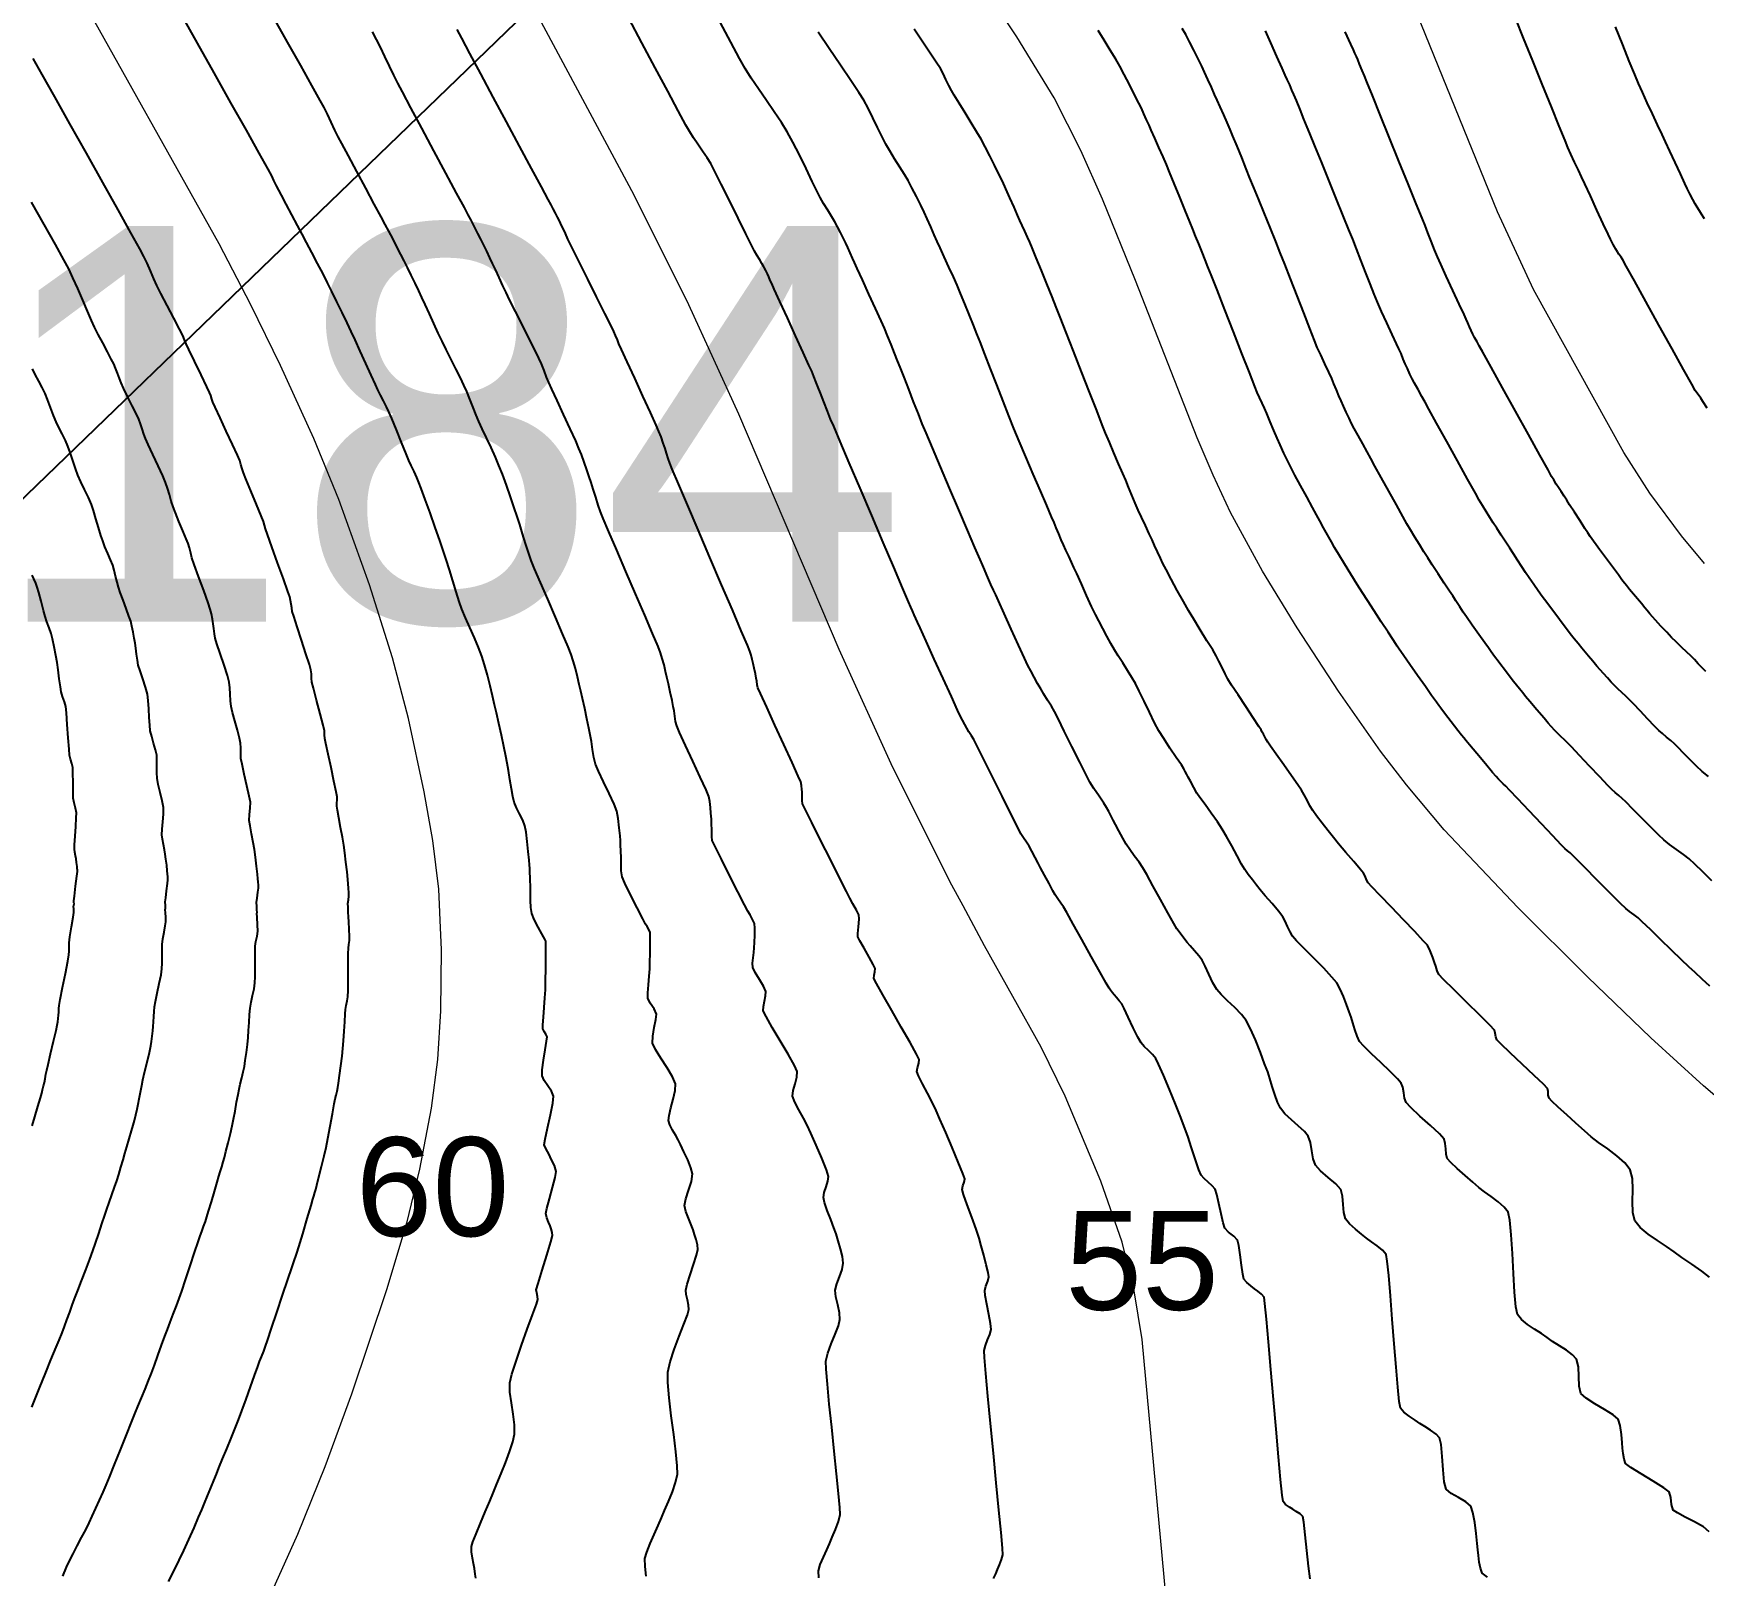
# Model space of a CAD drawing. Extents: x 27 to 849, y 0 to 853.
# Drawn here: x 491.7 to 577.4, y 500.4 to 579.6 of the extents above; entities that cross this region are included whole.
import ezdxf
from ezdxf.enums import TextEntityAlignment as Align

# ---------------------------------------------------------------- set-up
doc = ezdxf.new("R2010")
doc.units = 0
doc.header["$LTSCALE"] = 2
for name, color, linetype in [('Curva 1 m', 5, 'Continuous'), ('Curva Mestra', 1, 'Continuous'), ('TXT - TEXTO 01', 142, 'Continuous')]:
    doc.layers.add(name, color=color, linetype=linetype)
doc.styles.add('ARIAL', font='arial.ttf')

msp = doc.modelspace()

# ---------------------------------------------------------------- linework, layer by layer
at = {"extrusion": (-0.049704, 0.050571, 0.997483), "elevation": -45.882}
msp.add_lwpolyline([(-371.684, 250.552), (-374.359, -58.63), (-849.748, -54.517), (-847.073, 254.665)], close=True, dxfattribs=at)
at = {"layer": 'Curva 1 m', "linetype": 'Continuous', "lineweight": -3}
for points, elevation in [([(514.415, 500.316), (514.382, 500.513), (514.335, 500.806), (514.296, 501.066), (514.248, 501.332), (514.194, 501.659), (514.185, 501.941), (514.259, 502.174), (514.427, 502.596), (514.652, 503.136), (514.899, 503.719), (515.132, 504.272), (515.313, 504.721), (515.487, 505.154), (515.704, 505.677), (515.933, 506.241), (516.145, 506.799), (516.312, 507.305), (516.403, 507.711), (516.404, 508.179), (516.333, 508.732), (516.237, 509.313), (516.164, 509.866), (516.161, 510.336), (516.265, 510.781), (516.478, 511.461), (516.756, 512.267), (517.053, 513.094), (517.322, 513.833), (517.519, 514.377), (517.598, 514.62), (517.579, 514.778), (517.536, 514.961), (517.516, 515.12), (517.606, 515.447), (517.811, 516.118), (518.056, 516.903), (518.26, 517.574), (518.347, 517.902), (518.325, 518.061), (518.273, 518.243), (518.223, 518.402), (518.151, 518.585), (518.056, 518.819), (518.005, 519.027), (518.059, 519.294), (518.194, 519.792), (518.355, 520.373), (518.487, 520.888), (518.536, 521.189), (518.446, 521.492), (518.288, 521.83), (518.17, 522.064), (518.083, 522.222), (517.981, 522.402), (517.922, 522.564), (517.968, 522.849), (518.094, 523.42), (518.243, 524.098), (518.362, 524.705), (518.395, 525.065), (518.291, 525.311), (518.107, 525.585), (517.921, 525.86), (517.812, 526.107), (517.819, 526.417), (517.884, 526.905), (517.971, 527.438), (518.045, 527.882), (518.069, 528.107), (518.008, 528.239), (517.913, 528.384), (517.85, 528.517), (517.852, 528.718), (517.879, 529.117), (517.919, 529.616), (517.957, 530.115), (517.98, 530.517), (517.991, 530.977), (518, 531.614), (518.005, 532.271), (518.007, 532.791), (518.003, 533.017), (517.949, 533.125), (517.888, 533.231), (517.796, 533.394), (517.607, 533.736), (517.408, 534.127), (517.283, 534.44), (517.241, 534.736), (517.227, 535.1), (517.227, 535.439), (517.226, 535.659), (517.217, 535.868), (517.206, 536.106), (517.196, 536.311), (517.188, 536.511), (517.179, 536.74), (517.167, 536.94), (517.147, 537.18), (517.106, 537.619), (517.051, 538.138), (516.991, 538.619), (516.932, 538.94), (516.821, 539.224), (516.66, 539.545), (516.498, 539.866), (516.381, 540.149), (516.314, 540.435), (516.241, 540.845), (516.165, 541.312), (516.092, 541.77), (516.025, 542.149), (515.952, 542.509), (515.846, 543.014), (515.722, 543.597), (515.593, 544.192), (515.474, 544.731), (515.378, 545.149), (515.27, 545.604), (515.144, 546.131), (515.006, 546.681), (514.864, 547.204), (514.726, 547.649), (514.557, 548.087), (514.338, 548.591), (514.1, 549.119), (513.876, 549.624), (513.697, 550.065), (513.56, 550.459), (513.4, 550.957), (513.228, 551.513), (513.054, 552.08), (512.888, 552.612), (512.741, 553.065), (512.564, 553.579), (512.326, 554.258), (512.062, 554.999), (511.811, 555.699), (511.609, 556.255), (511.492, 556.565), (511.378, 556.827), (511.238, 557.128), (511.097, 557.43), (510.979, 557.69), (510.835, 558.037), (510.6, 558.613), (510.335, 559.265), (510.099, 559.842), (509.951, 560.19), (509.825, 560.452), (509.672, 560.753), (509.518, 561.054), (509.388, 561.315), (509.258, 561.596), (509.038, 562.078), (508.765, 562.677), (508.478, 563.307), (508.215, 563.881), (508.014, 564.315), (507.799, 564.769), (507.547, 565.294), (507.281, 565.842), (507.025, 566.365), (506.801, 566.815), (506.569, 567.271), (506.291, 567.807), (505.999, 568.366), (505.724, 568.888), (505.499, 569.315), (505.261, 569.761), (504.966, 570.31), (504.67, 570.861), (504.427, 571.313), (504.294, 571.565), (504.178, 571.803), (504.049, 572.077), (503.932, 572.315), (503.744, 572.653), (503.288, 573.47), (502.63, 574.645), (501.838, 576.059), (500.979, 577.59), (500.122, 579.12), (499.334, 580.527)], 59), ([(523.163, 500.422), (523.098, 500.909), (523.096, 501.316), (523.186, 501.652), (523.357, 502.083), (523.568, 502.555), (523.777, 503.013), (523.942, 503.401), (524.102, 503.79), (524.3, 504.255), (524.5, 504.749), (524.665, 505.227), (524.76, 505.643), (524.753, 506.081), (524.681, 506.799), (524.57, 507.691), (524.448, 508.652), (524.34, 509.576), (524.273, 510.358), (524.274, 510.893), (524.388, 511.418), (524.594, 512.058), (524.844, 512.731), (525.086, 513.352), (525.272, 513.838), (525.352, 514.106), (525.333, 514.335), (525.273, 514.605), (525.211, 514.876), (525.19, 515.106), (525.26, 515.398), (525.414, 515.878), (525.595, 516.419), (525.747, 516.899), (525.812, 517.193), (525.787, 517.424), (525.72, 517.694), (525.637, 517.963), (525.564, 518.193), (525.466, 518.451), (525.323, 518.79), (525.193, 519.142), (525.129, 519.443), (525.189, 519.779), (525.334, 520.222), (525.476, 520.68), (525.527, 521.064), (525.45, 521.382), (525.291, 521.784), (525.097, 522.202), (524.916, 522.568), (524.796, 522.814), (524.672, 523.045), (524.516, 523.311), (524.376, 523.578), (524.3, 523.815), (524.329, 524.072), (524.43, 524.46), (524.551, 524.907), (524.643, 525.341), (524.654, 525.691), (524.51, 526.052), (524.232, 526.519), (523.909, 527.014), (523.631, 527.458), (523.489, 527.773), (523.495, 528.133), (523.574, 528.577), (523.66, 528.994), (523.682, 529.273), (523.56, 529.537), (523.37, 529.829), (523.243, 530.093), (523.235, 530.37), (523.268, 530.78), (523.312, 531.223), (523.341, 531.593), (523.351, 531.93), (523.362, 532.391), (523.369, 532.871), (523.369, 533.265), (523.358, 533.468), (523.298, 533.608), (523.208, 533.761), (523.129, 533.896), (522.986, 534.17), (522.694, 534.731), (522.353, 535.397), (522.061, 535.986), (521.917, 536.315), (521.881, 536.626), (521.875, 536.986), (521.875, 537.23), (521.868, 537.386), (521.86, 537.565), (521.853, 537.718), (521.847, 537.869), (521.84, 538.04), (521.831, 538.19), (521.814, 538.423), (521.779, 538.843), (521.725, 539.312), (521.654, 539.69), (521.51, 540.052), (521.255, 540.596), (520.962, 541.201), (520.704, 541.746), (520.553, 542.108), (520.472, 542.449), (520.404, 542.853), (520.344, 543.26), (520.286, 543.608), (520.217, 543.947), (520.116, 544.428), (520.001, 544.964), (519.89, 545.47), (519.801, 545.858), (519.72, 546.2), (519.625, 546.595), (519.522, 547.008), (519.415, 547.4), (519.312, 547.733), (519.157, 548.124), (518.869, 548.801), (518.501, 549.654), (518.103, 550.569), (517.728, 551.435), (517.427, 552.137), (517.253, 552.565), (517.114, 552.968), (516.964, 553.44), (516.812, 553.935), (516.667, 554.409), (516.536, 554.815), (516.385, 555.258), (516.191, 555.821), (515.978, 556.424), (515.773, 556.99), (515.6, 557.44), (515.418, 557.861), (515.193, 558.353), (514.956, 558.86), (514.738, 559.324), (514.573, 559.69), (514.431, 560.028), (514.273, 560.422), (514.108, 560.835), (513.947, 561.229), (513.802, 561.565), (513.626, 561.93), (513.391, 562.398), (513.131, 562.908), (512.881, 563.4), (512.676, 563.815), (512.482, 564.229), (512.258, 564.719), (512.028, 565.227), (511.816, 565.695), (511.645, 566.065), (511.484, 566.405), (511.295, 566.799), (511.095, 567.21), (510.903, 567.603), (510.736, 567.94), (510.563, 568.278), (510.36, 568.671), (510.144, 569.083), (509.937, 569.476), (509.758, 569.815), (509.553, 570.2), (509.201, 570.856), (508.763, 571.671), (508.299, 572.535), (507.869, 573.337), (507.532, 573.967), (507.349, 574.315), (507.18, 574.661), (506.989, 575.066), (506.797, 575.47), (506.626, 575.815), (506.425, 576.18), (506.001, 576.938), (505.42, 577.974), (504.745, 579.176), (504.041, 580.429)], 58), ([(532.015, 500.328), (532.008, 500.691), (532.097, 501.017), (532.254, 501.389), (532.43, 501.76), (532.571, 502.081), (532.71, 502.414), (532.878, 502.814), (533.029, 503.221), (533.117, 503.575), (533.103, 503.934), (533.038, 504.667), (532.936, 505.669), (532.812, 506.835), (532.682, 508.061), (532.559, 509.24), (532.459, 510.268), (532.397, 511.04), (532.388, 511.45), (532.486, 511.86), (532.661, 512.344), (532.86, 512.838), (533.026, 513.275), (533.107, 513.592), (533.079, 513.939), (532.988, 514.348), (532.895, 514.754), (532.863, 515.092), (532.937, 515.416), (533.076, 515.789), (533.213, 516.162), (533.278, 516.483), (533.24, 516.82), (533.139, 517.226), (533.015, 517.635), (532.906, 517.983), (532.794, 518.303), (532.629, 518.732), (532.455, 519.189), (532.315, 519.592), (532.253, 519.858), (532.292, 520.108), (532.389, 520.4), (532.484, 520.692), (532.518, 520.939), (532.414, 521.281), (532.176, 521.868), (531.881, 522.546), (531.605, 523.162), (531.422, 523.564), (531.233, 523.925), (530.996, 524.348), (530.786, 524.753), (530.677, 525.065), (530.703, 525.351), (530.798, 525.692), (530.892, 526.033), (530.914, 526.316), (530.77, 526.639), (530.449, 527.21), (530.039, 527.902), (529.63, 528.589), (529.309, 529.143), (529.166, 529.44), (529.173, 529.666), (529.23, 529.939), (529.288, 530.213), (529.295, 530.44), (529.18, 530.703), (528.969, 531.055), (528.756, 531.407), (528.636, 531.67), (528.622, 531.894), (528.645, 532.164), (528.68, 532.436), (528.702, 532.67), (528.714, 532.952), (528.728, 533.326), (528.731, 533.685), (528.713, 533.92), (528.624, 534.129), (528.488, 534.36), (528.369, 534.562), (528.206, 534.88), (527.867, 535.545), (527.442, 536.383), (527.021, 537.219), (526.694, 537.88), (526.552, 538.19), (526.528, 538.398), (526.524, 538.638), (526.524, 538.8), (526.516, 538.965), (526.509, 539.125), (526.503, 539.283), (526.495, 539.44), (526.483, 539.594), (526.46, 539.874), (526.424, 540.187), (526.377, 540.44), (526.235, 540.779), (525.935, 541.437), (525.554, 542.253), (525.173, 543.07), (524.87, 543.728), (524.725, 544.068), (524.671, 544.295), (524.626, 544.564), (524.586, 544.836), (524.547, 545.068), (524.486, 545.367), (524.396, 545.792), (524.301, 546.23), (524.224, 546.568), (524.155, 546.859), (524.073, 547.197), (523.984, 547.533), (523.898, 547.818), (523.768, 548.139), (523.48, 548.818), (523.08, 549.754), (522.612, 550.844), (522.121, 551.988), (521.65, 553.084), (521.245, 554.029), (520.95, 554.724), (520.809, 555.065), (520.692, 555.409), (520.566, 555.813), (520.442, 556.218), (520.332, 556.565), (520.233, 556.855), (520.107, 557.221), (519.969, 557.615), (519.831, 557.995), (519.707, 558.315), (519.538, 558.701), (519.257, 559.32), (518.921, 560.05), (518.588, 560.77), (518.317, 561.357), (518.166, 561.69), (518.047, 561.978), (517.912, 562.316), (517.776, 562.653), (517.653, 562.94), (517.489, 563.276), (517.191, 563.872), (516.823, 564.602), (516.452, 565.337), (516.144, 565.95), (515.963, 566.315), (515.798, 566.669), (515.608, 567.088), (515.423, 567.495), (515.276, 567.815), (515.138, 568.105), (514.976, 568.441), (514.812, 568.777), (514.67, 569.065), (514.523, 569.353), (514.348, 569.689), (514.171, 570.026), (514.018, 570.315), (513.825, 570.676), (513.422, 571.426), (512.877, 572.44), (512.259, 573.592), (511.634, 574.756), (511.072, 575.807), (510.639, 576.618), (510.405, 577.065), (510.205, 577.47), (509.981, 577.943), (509.747, 578.439), (509.521, 578.911), (509.319, 579.315), (509.112, 579.694)], 57), ([(540.987, 500.289), (541.101, 500.54), (541.201, 500.76), (541.297, 500.991), (541.407, 501.264), (541.473, 501.508), (541.452, 501.844), (541.379, 502.65), (541.269, 503.811), (541.133, 505.208), (540.985, 506.725), (540.837, 508.244), (540.702, 509.649), (540.593, 510.823), (540.522, 511.648), (540.502, 512.008), (540.569, 512.257), (540.686, 512.544), (540.8, 512.83), (540.861, 513.079), (540.835, 513.38), (540.754, 513.854), (540.652, 514.377), (540.568, 514.826), (540.536, 515.079), (540.594, 515.301), (540.691, 515.553), (540.744, 515.774), (540.709, 516.003), (540.616, 516.407), (540.491, 516.897), (540.359, 517.382), (540.247, 517.774), (540.098, 518.222), (539.875, 518.84), (539.641, 519.484), (539.455, 520.01), (539.377, 520.274), (539.411, 520.446), (539.479, 520.644), (539.51, 520.815), (539.415, 521.085), (539.181, 521.664), (538.867, 522.414), (538.534, 523.198), (538.241, 523.877), (538.047, 524.315), (537.851, 524.715), (537.598, 525.207), (537.343, 525.698), (537.143, 526.099), (537.055, 526.316), (537.082, 526.514), (537.149, 526.745), (537.173, 526.941), (537.037, 527.215), (536.704, 527.814), (536.253, 528.607), (535.763, 529.464), (535.312, 530.254), (534.979, 530.845), (534.844, 531.107), (534.855, 531.264), (534.896, 531.449), (534.908, 531.607), (534.81, 531.813), (534.597, 532.202), (534.344, 532.651), (534.129, 533.04), (534.03, 533.246), (534.025, 533.402), (534.046, 533.585), (534.062, 533.746), (534.075, 533.933), (534.085, 534.169), (534.068, 534.371), (533.958, 534.612), (533.773, 534.938), (533.609, 535.228), (533.439, 535.564), (533.08, 536.275), (532.612, 537.206), (532.111, 538.204), (531.654, 539.115), (531.321, 539.787), (531.187, 540.065), (531.173, 540.236), (531.173, 540.37), (531.169, 540.452), (531.165, 540.533), (531.162, 540.611), (531.158, 540.69), (531.15, 540.8), (531.13, 541.008), (531.099, 541.19), (530.968, 541.491), (530.654, 542.182), (530.23, 543.107), (529.77, 544.11), (529.345, 545.034), (529.03, 545.725), (528.897, 546.027), (528.862, 546.184), (528.834, 546.367), (528.808, 546.527), (528.764, 546.743), (528.7, 547.038), (528.647, 547.277), (528.599, 547.477), (528.542, 547.705), (528.484, 547.902), (528.357, 548.207), (528.041, 548.951), (527.584, 550.024), (527.031, 551.317), (526.431, 552.721), (525.831, 554.126), (525.277, 555.422), (524.817, 556.5), (524.497, 557.251), (524.366, 557.565), (524.286, 557.802), (524.202, 558.076), (524.127, 558.315), (524.037, 558.579), (523.922, 558.905), (523.815, 559.19), (523.675, 559.503), (523.379, 560.153), (522.99, 561.005), (522.57, 561.922), (522.183, 562.766), (521.892, 563.401), (521.76, 563.69), (521.678, 563.889), (521.587, 564.117), (521.503, 564.315), (521.36, 564.605), (521.041, 565.244), (520.615, 566.092), (520.154, 567.012), (519.726, 567.865), (519.401, 568.512), (519.251, 568.815), (519.137, 569.06), (519.01, 569.34), (518.907, 569.565), (518.812, 569.765), (518.702, 569.992), (518.604, 570.19), (518.502, 570.389), (518.383, 570.616), (518.278, 570.815), (518.133, 571.086), (517.782, 571.739), (517.275, 572.683), (516.66, 573.827), (515.987, 575.081), (515.305, 576.353), (514.662, 577.554), (514.107, 578.591), (513.69, 579.375), (513.46, 579.815)], 56), ([(557.243, 500.281), (557.163, 500.925), (557.075, 501.736), (556.989, 502.545), (556.915, 503.181), (556.861, 503.476), (556.725, 503.609), (556.528, 503.736), (556.355, 503.848), (556.182, 503.965), (555.986, 504.102), (555.853, 504.243), (555.809, 504.567), (555.73, 505.374), (555.624, 506.544), (555.5, 507.957), (555.367, 509.491), (555.234, 511.024), (555.11, 512.438), (555.004, 513.609), (554.925, 514.418), (554.881, 514.743), (554.747, 514.892), (554.552, 515.039), (554.38, 515.168), (554.2, 515.312), (553.989, 515.488), (553.839, 515.662), (553.781, 515.913), (553.717, 516.378), (553.648, 516.917), (553.579, 517.392), (553.513, 517.662), (553.323, 517.869), (553.06, 518.081), (552.863, 518.288), (552.779, 518.551), (552.675, 519.013), (552.563, 519.544), (552.456, 520.012), (552.367, 520.288), (552.221, 520.463), (552.015, 520.645), (551.806, 520.826), (551.653, 520.999), (551.534, 521.281), (551.36, 521.786), (551.158, 522.399), (550.957, 523.008), (550.783, 523.499), (550.598, 523.971), (550.327, 524.646), (550.016, 525.406), (549.714, 526.131), (549.466, 526.702), (549.32, 527), (549.159, 527.193), (548.944, 527.401), (548.729, 527.608), (548.562, 527.799), (548.403, 528.086), (548.166, 528.568), (547.909, 529.107), (547.69, 529.564), (547.57, 529.801), (547.447, 529.959), (547.297, 530.13), (547.183, 530.26), (547.097, 530.369), (546.999, 530.495), (546.919, 530.608), (546.775, 530.86), (546.447, 531.446), (546.008, 532.235), (545.53, 533.093), (545.086, 533.89), (544.748, 534.494), (544.589, 534.773), (544.453, 534.97), (544.292, 535.191), (544.157, 535.388), (544.037, 535.602), (543.838, 535.974), (543.61, 536.402), (543.407, 536.787), (543.279, 537.028), (543.129, 537.312), (542.959, 537.634), (542.82, 537.885), (542.686, 538.092), (542.527, 538.326), (542.394, 538.535), (542.232, 538.851), (541.884, 539.545), (541.425, 540.464), (540.929, 541.458), (540.472, 542.375), (540.128, 543.064), (539.971, 543.372), (539.86, 543.558), (539.729, 543.768), (539.616, 543.953), (539.509, 544.143), (539.389, 544.362), (539.288, 544.556), (539.143, 544.87), (538.824, 545.569), (538.402, 546.496), (537.947, 547.498), (537.529, 548.418), (537.219, 549.102), (537.086, 549.393), (536.996, 549.586), (536.907, 549.777), (536.826, 549.969), (536.746, 550.161), (536.624, 550.445), (536.317, 551.164), (535.87, 552.212), (535.328, 553.483), (534.736, 554.87), (534.14, 556.267), (533.586, 557.567), (533.119, 558.664), (532.784, 559.452), (532.628, 559.824), (532.467, 560.225), (532.279, 560.709), (532.106, 561.154), (531.994, 561.44), (531.888, 561.706), (531.765, 562.009), (531.655, 562.273), (531.514, 562.585), (531.216, 563.238), (530.825, 564.095), (530.404, 565.015), (530.017, 565.861), (529.728, 566.494), (529.601, 566.773), (529.53, 566.933), (529.45, 567.115), (529.378, 567.274), (529.296, 567.442), (529.195, 567.641), (529.102, 567.815), (528.99, 568.001), (528.845, 568.233), (528.722, 568.44), (528.581, 568.719), (528.28, 569.328), (527.878, 570.141), (527.435, 571.034), (527.013, 571.881), (526.671, 572.558), (526.469, 572.94), (526.283, 573.238), (526.054, 573.577), (525.81, 573.93), (525.58, 574.268), (525.39, 574.565), (525.195, 574.918), (524.802, 575.646), (524.262, 576.654), (523.625, 577.847), (522.941, 579.13), (522.26, 580.407)], 54), ([(566.352, 500.358), (566.079, 500.573), (565.982, 500.817), (565.924, 501.139), (565.887, 501.475), (565.852, 501.759), (565.812, 502.084), (565.76, 502.597), (565.691, 503.171), (565.603, 503.684), (565.494, 504.01), (565.238, 504.237), (564.857, 504.448), (564.477, 504.659), (564.225, 504.886), (564.13, 505.257), (564.069, 505.872), (564.021, 506.565), (563.969, 507.167), (563.893, 507.511), (563.706, 507.711), (563.427, 507.907), (563.128, 508.092), (562.879, 508.256), (562.631, 508.427), (562.333, 508.624), (562.058, 508.836), (561.875, 509.046), (561.816, 509.379), (561.74, 510.118), (561.653, 511.146), (561.559, 512.349), (561.463, 513.609), (561.369, 514.813), (561.282, 515.843), (561.206, 516.584), (561.147, 516.921), (560.964, 517.143), (560.688, 517.368), (560.39, 517.582), (560.144, 517.772), (559.888, 517.978), (559.57, 518.23), (559.267, 518.5), (559.061, 518.759), (558.974, 519.082), (558.94, 519.503), (558.906, 519.927), (558.817, 520.259), (558.567, 520.55), (558.175, 520.884), (557.779, 521.218), (557.517, 521.51), (557.403, 521.841), (557.33, 522.259), (557.258, 522.678), (557.145, 523.01), (556.948, 523.249), (556.637, 523.535), (556.282, 523.844), (555.953, 524.151), (555.718, 524.434), (555.563, 524.749), (555.424, 525.14), (555.298, 525.561), (555.179, 525.966), (555.065, 526.309), (554.909, 526.725), (554.688, 527.307), (554.436, 527.944), (554.185, 528.523), (553.967, 528.935), (553.713, 529.252), (553.37, 529.602), (553.003, 529.954), (552.676, 530.275), (552.451, 530.534), (552.253, 530.884), (552.05, 531.32), (551.861, 531.739), (551.707, 532.035), (551.533, 532.265), (551.31, 532.525), (551.092, 532.77), (550.934, 532.953), (550.76, 533.171), (550.566, 533.423), (550.404, 533.649), (550.245, 533.925), (549.942, 534.47), (549.563, 535.157), (549.176, 535.856), (548.852, 536.438), (548.657, 536.773), (548.46, 537.064), (548.218, 537.397), (547.98, 537.726), (547.793, 538.004), (547.621, 538.305), (547.425, 538.673), (547.249, 539.014), (547.135, 539.234), (547.027, 539.439), (546.903, 539.673), (546.791, 539.876), (546.645, 540.099), (546.405, 540.454), (546.144, 540.846), (545.938, 541.177), (545.744, 541.548), (545.414, 542.206), (545.018, 543.006), (544.624, 543.803), (544.302, 544.451), (544.121, 544.804), (543.961, 545.076), (543.767, 545.387), (543.573, 545.697), (543.41, 545.967), (543.254, 546.242), (543.075, 546.565), (542.9, 546.89), (542.754, 547.172), (542.582, 547.54), (542.275, 548.213), (541.903, 549.032), (541.537, 549.841), (541.247, 550.483), (541.103, 550.8), (540.988, 551.045), (540.856, 551.324), (540.745, 551.568), (540.64, 551.812), (540.524, 552.091), (540.422, 552.335), (540.304, 552.61), (540.037, 553.234), (539.66, 554.115), (539.213, 555.16), (538.737, 556.275), (538.27, 557.369), (537.854, 558.346), (537.528, 559.115), (537.333, 559.582), (537.13, 560.088), (536.889, 560.702), (536.635, 561.353), (536.396, 561.969), (536.198, 562.48), (536.067, 562.815), (535.912, 563.201), (535.732, 563.65), (535.549, 564.098), (535.388, 564.482), (535.216, 564.866), (534.93, 565.493), (534.591, 566.234), (534.257, 566.961), (533.989, 567.545), (533.847, 567.857), (533.744, 568.088), (533.627, 568.359), (533.508, 568.628), (533.402, 568.858), (533.285, 569.099), (533.139, 569.392), (532.986, 569.688), (532.851, 569.939), (532.692, 570.206), (532.482, 570.542), (532.266, 570.89), (532.09, 571.19), (531.934, 571.498), (531.68, 572.023), (531.363, 572.68), (531.02, 573.38), (530.687, 574.037), (530.4, 574.565), (530.103, 575.045), (529.736, 575.595), (529.332, 576.181), (528.927, 576.769), (528.552, 577.325), (528.242, 577.815), (527.947, 578.338), (527.498, 579.169), (526.949, 580.198)], 53), ([(577.733, 502.684), (577.43, 502.947), (576.983, 503.209), (576.502, 503.452), (576.099, 503.658), (575.885, 503.807), (575.798, 504.09), (575.754, 504.453), (575.668, 504.738), (575.395, 504.948), (574.856, 505.286), (574.232, 505.665), (573.7, 505.996), (573.439, 506.191), (573.359, 506.422), (573.319, 506.72), (573.288, 506.982), (573.263, 507.262), (573.229, 507.694), (573.165, 508.145), (573.049, 508.483), (572.796, 508.705), (572.358, 508.976), (571.855, 509.267), (571.41, 509.55), (571.146, 509.797), (571.048, 510.173), (571.033, 510.67), (571.02, 511.168), (570.924, 511.547), (570.721, 511.777), (570.41, 512.014), (570.049, 512.247), (569.694, 512.467), (569.404, 512.665), (569.115, 512.865), (568.765, 513.094), (568.41, 513.342), (568.102, 513.597), (567.898, 513.849), (567.812, 514.247), (567.743, 514.995), (567.684, 515.953), (567.627, 516.982), (567.568, 517.942), (567.498, 518.694), (567.412, 519.099), (567.207, 519.365), (566.899, 519.635), (566.543, 519.9), (566.194, 520.151), (565.907, 520.375), (565.599, 520.641), (565.2, 520.982), (564.794, 521.338), (564.461, 521.649), (564.284, 521.856), (564.224, 522.075), (564.202, 522.355), (564.18, 522.635), (564.121, 522.856), (563.885, 523.116), (563.421, 523.549), (562.88, 524.039), (562.413, 524.472), (562.171, 524.733), (562.095, 524.953), (562.046, 525.232), (561.998, 525.512), (561.923, 525.733), (561.732, 525.951), (561.351, 526.324), (560.872, 526.778), (560.39, 527.237), (559.995, 527.625), (559.782, 527.869), (559.655, 528.14), (559.544, 528.479), (559.443, 528.825), (559.347, 529.119), (559.249, 529.387), (559.113, 529.757), (558.954, 530.168), (558.783, 530.559), (558.615, 530.87), (558.364, 531.175), (557.942, 531.623), (557.439, 532.135), (556.944, 532.632), (556.548, 533.036), (556.34, 533.268), (556.214, 533.492), (556.09, 533.766), (555.966, 534.042), (555.844, 534.269), (555.625, 534.55), (555.286, 534.948), (554.935, 535.351), (554.685, 535.647), (554.495, 535.884), (554.277, 536.162), (554.064, 536.443), (553.89, 536.691), (553.726, 536.97), (553.49, 537.403), (553.218, 537.905), (552.951, 538.39), (552.725, 538.773), (552.48, 539.14), (552.169, 539.582), (551.85, 540.025), (551.583, 540.395), (551.429, 540.619), (551.272, 540.9), (551.102, 541.222), (550.99, 541.439), (550.918, 541.576), (550.836, 541.732), (550.761, 541.867), (550.632, 542.061), (550.371, 542.447), (550.047, 542.931), (549.727, 543.419), (549.482, 543.818), (549.262, 544.231), (548.998, 544.765), (548.722, 545.335), (548.468, 545.854), (548.271, 546.237), (548.084, 546.555), (547.859, 546.92), (547.621, 547.3), (547.394, 547.663), (547.203, 547.98), (547.02, 548.302), (546.81, 548.679), (546.594, 549.076), (546.39, 549.457), (546.22, 549.789), (546.026, 550.199), (545.768, 550.763), (545.498, 551.364), (545.265, 551.885), (545.119, 552.207), (544.995, 552.474), (544.848, 552.784), (544.703, 553.094), (544.582, 553.358), (544.468, 553.624), (544.338, 553.933), (544.209, 554.243), (544.098, 554.51), (543.97, 554.807), (543.725, 555.377), (543.398, 556.136), (543.029, 556.997), (542.654, 557.876), (542.311, 558.685), (542.039, 559.341), (541.782, 559.979), (541.479, 560.747), (541.155, 561.578), (540.834, 562.405), (540.541, 563.161), (540.301, 563.778), (540.139, 564.19), (539.956, 564.648), (539.741, 565.184), (539.515, 565.741), (539.301, 566.262), (539.12, 566.69), (538.93, 567.118), (538.698, 567.628), (538.457, 568.15), (538.244, 568.611), (538.093, 568.94), (537.94, 569.288), (537.763, 569.693), (537.585, 570.097), (537.426, 570.443), (537.251, 570.803), (537.031, 571.243), (536.802, 571.688), (536.599, 572.064), (536.417, 572.372), (536.177, 572.76), (535.914, 573.18), (535.662, 573.589), (535.458, 573.94), (535.264, 574.315), (535.035, 574.786), (534.791, 575.295), (534.55, 575.783), (534.331, 576.19), (534.083, 576.581), (533.665, 577.206), (533.136, 577.985), (532.555, 578.839), (531.982, 579.69)], 52), ([(577.754, 515.77), (577.348, 516.071), (576.841, 516.427), (576.333, 516.78), (575.928, 517.073), (575.543, 517.34), (575.077, 517.646), (574.603, 517.976), (574.193, 518.316), (573.921, 518.653), (573.809, 519.081), (573.792, 519.648), (573.807, 520.263), (573.789, 520.836), (573.678, 521.278), (573.405, 521.631), (572.994, 521.992), (572.519, 522.346), (572.053, 522.679), (571.671, 522.978), (571.332, 523.277), (570.89, 523.671), (570.414, 524.097), (569.978, 524.494), (569.651, 524.8), (569.507, 524.953), (569.472, 525.107), (569.459, 525.298), (569.425, 525.453), (569.217, 525.67), (568.739, 526.127), (568.127, 526.704), (567.515, 527.281), (567.036, 527.738), (566.825, 527.955), (566.778, 528.11), (566.747, 528.3), (566.701, 528.455), (566.473, 528.696), (565.952, 529.213), (565.284, 529.868), (564.613, 530.526), (564.085, 531.05), (563.847, 531.303), (563.764, 531.493), (563.693, 531.725), (563.629, 531.928), (563.536, 532.182), (563.404, 532.521), (563.262, 532.805), (563.055, 533.041), (562.616, 533.509), (562.038, 534.113), (561.415, 534.759), (560.843, 535.352), (560.417, 535.798), (560.229, 536.003), (560.145, 536.158), (560.063, 536.345), (559.981, 536.503), (559.817, 536.707), (559.486, 537.098), (559.082, 537.572), (558.7, 538.021), (558.435, 538.34), (558.172, 538.674), (557.862, 539.073), (557.574, 539.454), (557.376, 539.732), (557.235, 539.969), (557.083, 540.251), (556.931, 540.534), (556.794, 540.773), (556.612, 541.042), (556.285, 541.507), (555.891, 542.065), (555.505, 542.609), (555.204, 543.034), (555.066, 543.234), (554.985, 543.378), (554.899, 543.543), (554.846, 543.644), (554.789, 543.752), (554.731, 543.858), (554.609, 544.043), (554.318, 544.481), (553.937, 545.057), (553.542, 545.656), (553.213, 546.162), (553.026, 546.46), (552.88, 546.736), (552.721, 547.063), (552.563, 547.391), (552.42, 547.669), (552.24, 547.971), (551.948, 548.442), (551.605, 548.994), (551.268, 549.54), (550.997, 549.993), (550.737, 550.455), (550.425, 551.022), (550.112, 551.6), (549.849, 552.093), (549.687, 552.405), (549.555, 552.682), (549.408, 553.008), (549.262, 553.334), (549.136, 553.614), (548.987, 553.933), (548.79, 554.35), (548.587, 554.783), (548.42, 555.149), (548.267, 555.503), (548.094, 555.916), (547.922, 556.329), (547.774, 556.684), (547.626, 557.03), (547.413, 557.525), (547.171, 558.088), (546.936, 558.639), (546.744, 559.1), (546.574, 559.527), (546.287, 560.258), (545.92, 561.195), (545.512, 562.241), (545.1, 563.299), (544.72, 564.27), (544.412, 565.058), (544.212, 565.565), (543.997, 566.1), (543.73, 566.758), (543.448, 567.452), (543.184, 568.098), (542.974, 568.608), (542.853, 568.898), (542.737, 569.159), (542.598, 569.461), (542.458, 569.763), (542.339, 570.023), (542.219, 570.296), (542.041, 570.707), (541.833, 571.181), (541.626, 571.645), (541.451, 572.027), (541.27, 572.4), (541.044, 572.853), (540.799, 573.336), (540.559, 573.798), (540.347, 574.189), (540.137, 574.549), (539.849, 575.023), (539.529, 575.541), (539.222, 576.037), (538.972, 576.442), (538.825, 576.69), (538.692, 576.949), (538.546, 577.254), (538.398, 577.558), (538.262, 577.815), (538.043, 578.153), (537.566, 578.871), (536.915, 579.845)], 51), ([(577.758, 530.702), (577.369, 531.065), (577.005, 531.407), (576.689, 531.704), (576.31, 532.065), (575.798, 532.559), (575.236, 533.103), (574.709, 533.614), (574.298, 534.01), (574.088, 534.207), (573.884, 534.364), (573.646, 534.537), (573.443, 534.695), (573.18, 534.951), (572.646, 535.482), (571.981, 536.148), (571.324, 536.808), (570.813, 537.32), (570.589, 537.543), (570.454, 537.656), (570.32, 537.77), (570.134, 537.964), (569.701, 538.421), (569.118, 539.035), (568.487, 539.702), (567.905, 540.317), (567.472, 540.774), (567.288, 540.968), (567.162, 541.087), (567.037, 541.206), (566.915, 541.336), (566.793, 541.471), (566.613, 541.682), (566.239, 542.127), (565.8, 542.65), (565.426, 543.095), (565.247, 543.308), (565.128, 543.45), (565.011, 543.592), (564.831, 543.826), (564.49, 544.274), (564.145, 544.729), (563.951, 544.984), (563.847, 545.123), (563.73, 545.281), (563.628, 545.421), (563.475, 545.637), (563.158, 546.087), (562.759, 546.655), (562.361, 547.222), (562.047, 547.67), (561.9, 547.882), (561.813, 548.014), (561.717, 548.166), (561.632, 548.299), (561.508, 548.488), (561.244, 548.887), (560.898, 549.412), (560.525, 549.978), (560.182, 550.503), (559.926, 550.901), (559.654, 551.336), (559.331, 551.857), (559.003, 552.393), (558.713, 552.873), (558.503, 553.225), (558.332, 553.525), (558.136, 553.876), (557.934, 554.244), (557.741, 554.596), (557.575, 554.899), (557.364, 555.283), (557.066, 555.825), (556.742, 556.417), (556.455, 556.948), (556.264, 557.311), (556.092, 557.663), (555.897, 558.077), (555.707, 558.492), (555.548, 558.846), (555.384, 559.227), (555.193, 559.685), (555.017, 560.108), (554.902, 560.381), (554.784, 560.636), (554.647, 560.925), (554.531, 561.181), (554.404, 561.499), (554.125, 562.21), (553.743, 563.186), (553.307, 564.302), (552.866, 565.432), (552.468, 566.449), (552.163, 567.229), (551.999, 567.645), (551.859, 567.993), (551.696, 568.395), (551.525, 568.816), (551.361, 569.218), (551.22, 569.565), (551.063, 569.952), (550.826, 570.537), (550.549, 571.222), (550.269, 571.909), (550.027, 572.5), (549.862, 572.898), (549.691, 573.291), (549.48, 573.769), (549.265, 574.251), (549.083, 574.656), (548.973, 574.902), (548.849, 575.181), (548.707, 575.5), (548.579, 575.777), (548.453, 576.036), (548.234, 576.475), (547.969, 577), (547.701, 577.519), (547.476, 577.939), (547.267, 578.297), (546.982, 578.765), (546.665, 579.279), (546.359, 579.772)], 49), ([(577.871, 536.112), (577.403, 536.569), (576.985, 536.971), (576.698, 537.236), (576.404, 537.466), (576.051, 537.723), (575.7, 537.98), (575.407, 538.212), (575.145, 538.46), (574.739, 538.863), (574.267, 539.339), (573.811, 539.801), (573.45, 540.166), (573.267, 540.348), (573.097, 540.493), (572.9, 540.654), (572.731, 540.801), (572.525, 541.014), (572.11, 541.45), (571.592, 541.999), (571.074, 542.548), (570.661, 542.985), (570.457, 543.199), (570.298, 543.351), (570.115, 543.523), (569.957, 543.675), (569.8, 543.839), (569.622, 544.033), (569.467, 544.205), (569.25, 544.46), (568.887, 544.891), (568.524, 545.324), (568.308, 545.583), (568.156, 545.763), (567.984, 545.969), (567.835, 546.151), (567.683, 546.347), (567.457, 546.644), (567.221, 546.956), (567.04, 547.195), (566.89, 547.396), (566.715, 547.631), (566.541, 547.866), (566.393, 548.069), (566.208, 548.331), (565.906, 548.758), (565.568, 549.238), (565.272, 549.662), (565.097, 549.915), (564.925, 550.179), (564.732, 550.483), (564.562, 550.749), (564.402, 550.993), (564.133, 551.399), (563.817, 551.878), (563.514, 552.342), (563.283, 552.7), (563.086, 553.013), (562.86, 553.377), (562.626, 553.759), (562.404, 554.126), (562.215, 554.443), (562.001, 554.821), (561.671, 555.414), (561.283, 556.114), (560.896, 556.815), (560.569, 557.41), (560.358, 557.792), (560.169, 558.136), (559.942, 558.549), (559.711, 558.972), (559.511, 559.343), (559.375, 559.601), (559.246, 559.865), (559.1, 560.175), (558.958, 560.486), (558.838, 560.752), (558.724, 561.017), (558.596, 561.327), (558.467, 561.638), (558.354, 561.903), (558.207, 562.221), (558.002, 562.655), (557.787, 563.113), (557.613, 563.502), (557.471, 563.853), (557.227, 564.473), (556.917, 565.269), (556.575, 566.148), (556.237, 567.017), (555.938, 567.782), (555.713, 568.351), (555.475, 568.945), (555.188, 569.654), (554.883, 570.405), (554.59, 571.126), (554.337, 571.745), (554.156, 572.19), (553.963, 572.667), (553.73, 573.242), (553.492, 573.828), (553.283, 574.339), (553.137, 574.69), (552.986, 575.039), (552.807, 575.443), (552.626, 575.846), (552.471, 576.193), (552.34, 576.486), (552.177, 576.856), (552, 577.253), (551.829, 577.631), (551.684, 577.943), (551.5, 578.321), (551.28, 578.759), (551.056, 579.194), (550.857, 579.564), (550.675, 579.872)], 48), ([(577.693, 541.472), (577.371, 541.729), (577.087, 541.994), (576.754, 542.328), (576.419, 542.672), (576.133, 542.966), (575.944, 543.153), (575.761, 543.312), (575.542, 543.491), (575.325, 543.671), (575.143, 543.831), (574.926, 544.052), (574.577, 544.42), (574.186, 544.838), (573.839, 545.207), (573.626, 545.43), (573.454, 545.596), (573.251, 545.787), (573.047, 545.978), (572.876, 546.145), (572.706, 546.321), (572.507, 546.534), (572.309, 546.751), (572.141, 546.939), (571.967, 547.141), (571.754, 547.394), (571.542, 547.648), (571.368, 547.857), (571.198, 548.06), (570.997, 548.3), (570.804, 548.532), (570.659, 548.71), (570.488, 548.93), (570.297, 549.183), (570.129, 549.406), (569.952, 549.644), (569.68, 550.01), (569.39, 550.402), (569.159, 550.717), (568.956, 551.001), (568.722, 551.331), (568.49, 551.663), (568.295, 551.948), (568.107, 552.235), (567.891, 552.572), (567.677, 552.909), (567.492, 553.199), (567.295, 553.499), (567.057, 553.859), (566.824, 554.214), (566.639, 554.5), (566.471, 554.766), (566.279, 555.078), (566.088, 555.391), (565.927, 555.662), (565.725, 556.022), (565.326, 556.738), (564.81, 557.669), (564.255, 558.672), (563.739, 559.603), (563.342, 560.322), (563.142, 560.685), (562.98, 560.98), (562.786, 561.332), (562.607, 561.662), (562.487, 561.89), (562.369, 562.134), (562.239, 562.413), (562.128, 562.658), (562.025, 562.902), (561.909, 563.181), (561.805, 563.425), (561.682, 563.691), (561.455, 564.171), (561.179, 564.759), (560.907, 565.346), (560.694, 565.824), (560.528, 566.229), (560.319, 566.759), (560.086, 567.361), (559.847, 567.981), (559.622, 568.564), (559.428, 569.057), (559.237, 569.532), (558.944, 570.256), (558.586, 571.139), (558.2, 572.091), (557.82, 573.024), (557.485, 573.849), (557.23, 574.475), (557.092, 574.815), (556.926, 575.225), (556.728, 575.714), (556.542, 576.17), (556.413, 576.482), (556.312, 576.714), (556.193, 576.983), (556.072, 577.252), (555.969, 577.483), (555.814, 577.831), (555.542, 578.439), (555.23, 579.135), (554.954, 579.749)], 47), ([(577.554, 546.861), (577.375, 547.042), (577.172, 547.259), (576.972, 547.477), (576.796, 547.661), (576.588, 547.86), (576.314, 548.117), (576.031, 548.384), (575.795, 548.614), (575.548, 548.873), (575.248, 549.196), (574.977, 549.493), (574.815, 549.672), (574.691, 549.818), (574.551, 549.985), (574.429, 550.132), (574.248, 550.348), (573.945, 550.712), (573.647, 551.07), (573.483, 551.269), (573.398, 551.379), (573.302, 551.505), (573.219, 551.617), (573.068, 551.819), (572.767, 552.226), (572.411, 552.707), (572.098, 553.13), (571.925, 553.366), (571.786, 553.56), (571.628, 553.784), (571.493, 553.981), (571.349, 554.201), (571.1, 554.59), (570.815, 555.034), (570.566, 555.424), (570.422, 555.649), (570.283, 555.86), (570.124, 556.101), (569.995, 556.299), (569.88, 556.483), (569.751, 556.694), (569.64, 556.88), (569.457, 557.206), (569.033, 557.97), (568.447, 559.026), (567.781, 560.227), (567.115, 561.429), (566.53, 562.485), (566.107, 563.25), (565.926, 563.577), (565.813, 563.782), (565.686, 564.015), (565.598, 564.18), (565.506, 564.372), (565.419, 564.564), (565.338, 564.756), (565.257, 564.948), (565.145, 565.19), (564.894, 565.727), (564.568, 566.425), (564.231, 567.15), (563.946, 567.768), (563.776, 568.146), (563.624, 568.517), (563.455, 568.952), (563.288, 569.388), (563.143, 569.762), (562.994, 570.131), (562.691, 570.879), (562.279, 571.894), (561.803, 573.067), (561.308, 574.288), (560.838, 575.446), (560.438, 576.431), (560.153, 577.132), (560.028, 577.44), (559.913, 577.725), (559.782, 578.047), (559.689, 578.273), (559.619, 578.433), (559.538, 578.615), (559.466, 578.774), (559.334, 579.07), (559.048, 579.708)], 46), ([(577.624, 560.383), (577.412, 560.718), (577.301, 560.892), (577.209, 561.019), (577.101, 561.164), (577.011, 561.293), (576.834, 561.608), (576.411, 562.371), (575.823, 563.431), (575.153, 564.641), (574.484, 565.851), (573.896, 566.912), (573.474, 567.675), (573.297, 567.99), (573.205, 568.133), (573.098, 568.291), (573.024, 568.403), (572.942, 568.536), (572.863, 568.672), (572.804, 568.78), (572.726, 568.928), (572.658, 569.061), (572.543, 569.306), (572.292, 569.847), (571.968, 570.549), (571.632, 571.275), (571.347, 571.89), (571.177, 572.259), (571.014, 572.606), (570.823, 573.009), (570.634, 573.413), (570.476, 573.762), (570.329, 574.12), (570.032, 574.851), (569.628, 575.849), (569.161, 577.007), (568.673, 578.217), (568.206, 579.372), (567.803, 580.366)], 44), ([(577.489, 570.109), (577.338, 570.335), (577.233, 570.505), (577.117, 570.701), (577.017, 570.874), (576.897, 571.093), (576.741, 571.389), (576.607, 571.651), (576.48, 571.92), (576.256, 572.403), (575.985, 572.99), (575.715, 573.576), (575.496, 574.05), (575.314, 574.438), (575.079, 574.934), (574.817, 575.489), (574.549, 576.059), (574.301, 576.597), (574.095, 577.057), (573.908, 577.506), (573.63, 578.192), (573.291, 579.036), (572.923, 579.958)], 43), ([(498.63, 500.142), (498.942, 500.745), (499.189, 501.24), (499.415, 501.724), (499.68, 502.304), (499.947, 502.902), (500.182, 503.435), (500.351, 503.825), (500.488, 504.155), (500.644, 504.539), (500.806, 504.942), (500.959, 505.327), (501.093, 505.659), (501.225, 505.983), (501.409, 506.431), (501.623, 506.953), (501.845, 507.496), (502.051, 508.008), (502.221, 508.439), (502.396, 508.905), (502.613, 509.499), (502.844, 510.134), (503.057, 510.725), (503.223, 511.185), (503.311, 511.429), (503.408, 511.682), (503.52, 511.97), (503.615, 512.224), (503.717, 512.522), (503.926, 513.144), (504.199, 513.959), (504.492, 514.835), (504.762, 515.64), (504.963, 516.241), (505.053, 516.508), (505.107, 516.663), (505.169, 516.839), (505.222, 516.995), (505.321, 517.322), (505.522, 517.993), (505.756, 518.779), (505.955, 519.451), (506.052, 519.777), (506.098, 519.932), (506.15, 520.108), (506.193, 520.263), (506.25, 520.483), (506.359, 520.914), (506.493, 521.451), (506.624, 521.99), (506.724, 522.425), (506.818, 522.893), (506.935, 523.511), (507.052, 524.145), (507.147, 524.662), (507.196, 524.926), (507.24, 525.111), (507.292, 525.322), (507.332, 525.508), (507.365, 525.725), (507.42, 526.126), (507.485, 526.619), (507.545, 527.111), (507.589, 527.508), (507.62, 527.903), (507.651, 528.391), (507.679, 528.881), (507.703, 529.284), (507.72, 529.508), (507.759, 529.715), (507.81, 529.95), (507.846, 530.158), (507.854, 530.475), (507.859, 531.084), (507.862, 531.783), (507.864, 532.375), (507.868, 532.658), (507.9, 532.852), (507.93, 533.047), (507.925, 533.256), (507.907, 533.627), (507.887, 534.014), (507.874, 534.266), (507.863, 534.502), (507.852, 534.768), (507.849, 534.95), (507.872, 535.137), (507.894, 535.324), (507.891, 535.495), (507.879, 535.738), (507.865, 535.953), (507.843, 536.174), (507.799, 536.577), (507.742, 537.068), (507.683, 537.558), (507.629, 537.953), (507.563, 538.353), (507.472, 538.851), (507.379, 539.349), (507.305, 539.749), (507.273, 539.953), (507.279, 540.101), (507.295, 540.271), (507.3, 540.419), (507.249, 540.677), (507.13, 541.228), (506.977, 541.926), (506.824, 542.622), (506.704, 543.169), (506.653, 543.419), (506.65, 543.617), (506.646, 543.815), (506.575, 544.099), (506.418, 544.692), (506.231, 545.394), (506.071, 546.002), (505.994, 546.315), (505.976, 546.513), (505.967, 546.742), (505.946, 546.94), (505.866, 547.212), (505.689, 547.768), (505.465, 548.464), (505.241, 549.155), (505.067, 549.695), (504.99, 549.94), (504.962, 550.127), (504.938, 550.315), (504.904, 550.503), (504.861, 550.69), (504.761, 550.976), (504.532, 551.619), (504.238, 552.44), (503.944, 553.26), (503.714, 553.903), (503.612, 554.19), (503.563, 554.378), (503.513, 554.565), (503.399, 554.847), (503.154, 555.44), (502.863, 556.142), (502.612, 556.751), (502.485, 557.065), (502.423, 557.264), (502.356, 557.492), (502.291, 557.69), (502.172, 557.959), (501.919, 558.511), (501.6, 559.202), (501.283, 559.89), (501.033, 560.434), (500.917, 560.69), (500.862, 560.847), (500.803, 561.029), (500.746, 561.186), (500.605, 561.484), (500.312, 562.085), (499.969, 562.788), (499.676, 563.39), (499.533, 563.686), (499.472, 563.841), (499.406, 564.02), (499.344, 564.174), (499.204, 564.445), (498.915, 564.995), (498.565, 565.66), (498.244, 566.275), (498.041, 566.674), (497.884, 567.019), (497.711, 567.425), (497.536, 567.83), (497.376, 568.174), (497.168, 568.556), (496.703, 569.39), (496.047, 570.564), (495.263, 571.962), (494.417, 573.47), (493.572, 574.975), (492.794, 576.362), (492.146, 577.517), (491.693, 578.326)], 61), ([(493.206, 500.418), (493.406, 500.871), (493.56, 501.207), (493.737, 501.561), (493.949, 501.968), (494.172, 502.393), (494.382, 502.798), (494.556, 503.145), (494.72, 503.492), (494.905, 503.898), (495.095, 504.323), (495.275, 504.731), (495.428, 505.083), (495.599, 505.497), (495.861, 506.142), (496.169, 506.905), (496.476, 507.67), (496.739, 508.324), (496.912, 508.752), (497.065, 509.129), (497.245, 509.565), (497.432, 510.022), (497.609, 510.459), (497.758, 510.837), (497.91, 511.244), (498.093, 511.745), (498.281, 512.267), (498.45, 512.736), (498.575, 513.079), (498.716, 513.447), (498.882, 513.874), (499.047, 514.301), (499.184, 514.67), (499.311, 515.039), (499.512, 515.635), (499.747, 516.34), (499.977, 517.03), (500.162, 517.585), (500.262, 517.883), (500.34, 518.108), (500.433, 518.369), (500.525, 518.63), (500.601, 518.856), (500.691, 519.148), (500.835, 519.629), (500.996, 520.172), (501.138, 520.651), (501.224, 520.943), (501.29, 521.167), (501.367, 521.428), (501.442, 521.69), (501.505, 521.915), (501.583, 522.218), (501.695, 522.661), (501.811, 523.137), (501.903, 523.537), (501.97, 523.869), (502.05, 524.295), (502.131, 524.743), (502.204, 525.14), (502.257, 525.413), (502.32, 525.682), (502.397, 525.993), (502.472, 526.305), (502.529, 526.575), (502.578, 526.886), (502.632, 527.293), (502.684, 527.717), (502.722, 528.075), (502.747, 528.429), (502.769, 528.844), (502.791, 529.25), (502.82, 529.575), (502.874, 529.877), (502.95, 530.226), (503.024, 530.574), (503.072, 530.876), (503.086, 531.185), (503.088, 531.627), (503.086, 532.102), (503.084, 532.51), (503.089, 532.751), (503.126, 532.999), (503.179, 533.281), (503.212, 533.529), (503.207, 533.858), (503.184, 534.251), (503.17, 534.443), (503.18, 534.507), (503.174, 534.606), (503.162, 534.812), (503.158, 534.996), (503.182, 535.22), (503.224, 535.524), (503.248, 535.745), (503.247, 535.895), (503.238, 536.066), (503.226, 536.217), (503.203, 536.448), (503.156, 536.864), (503.101, 537.332), (503.05, 537.717), (502.985, 538.084), (502.899, 538.523), (502.822, 538.934), (502.782, 539.217), (502.794, 539.513), (502.827, 539.852), (502.836, 540.148), (502.78, 540.457), (502.664, 540.986), (502.526, 541.587), (502.408, 542.108), (502.351, 542.398), (502.342, 542.65), (502.347, 542.938), (502.336, 543.189), (502.28, 543.432), (502.168, 543.844), (502.035, 544.322), (501.917, 544.763), (501.848, 545.064), (501.818, 545.352), (501.803, 545.691), (501.786, 546.028), (501.752, 546.315), (501.657, 546.655), (501.485, 547.191), (501.288, 547.782), (501.121, 548.287), (501.035, 548.565), (500.996, 548.802), (500.963, 549.076), (500.931, 549.315), (500.888, 549.554), (500.833, 549.828), (500.776, 550.065), (500.664, 550.394), (500.441, 551.017), (500.18, 551.737), (499.955, 552.36), (499.84, 552.69), (499.776, 552.929), (499.708, 553.202), (499.641, 553.44), (499.546, 553.679), (499.375, 554.09), (499.173, 554.57), (498.989, 555.013), (498.87, 555.315), (498.777, 555.603), (498.678, 555.941), (498.578, 556.278), (498.482, 556.565), (498.337, 556.898), (498.095, 557.422), (497.823, 558.004), (497.587, 558.512), (497.451, 558.815), (497.369, 559.043), (497.281, 559.312), (497.193, 559.58), (497.109, 559.808), (496.984, 560.077), (496.775, 560.506), (496.537, 560.987), (496.327, 561.414), (496.2, 561.683), (496.11, 561.907), (496.011, 562.171), (495.912, 562.434), (495.82, 562.658), (495.698, 562.902), (495.497, 563.281), (495.259, 563.727), (495.027, 564.167), (494.843, 564.533), (494.687, 564.877), (494.477, 565.363), (494.233, 565.93), (493.978, 566.521), (493.731, 567.075), (493.514, 567.533), (493.269, 567.991), (492.832, 568.78), (492.259, 569.803), (491.606, 570.963)], 62), ([(491.617, 509.085), (491.999, 510.032), (492.34, 510.878), (492.598, 511.516), (492.731, 511.845), (492.862, 512.166), (493.015, 512.539), (493.167, 512.912), (493.295, 513.235), (493.419, 513.57), (493.565, 513.973), (493.712, 514.381), (493.84, 514.73), (493.972, 515.076), (494.167, 515.578), (494.386, 516.146), (494.594, 516.689), (494.753, 517.116), (494.893, 517.519), (495.055, 518.003), (495.219, 518.499), (495.365, 518.94), (495.471, 519.258), (495.59, 519.599), (495.731, 519.996), (495.869, 520.389), (495.98, 520.717), (496.079, 521.038), (496.191, 521.412), (496.301, 521.786), (496.395, 522.108), (496.496, 522.453), (496.618, 522.87), (496.734, 523.271), (496.817, 523.567), (496.882, 523.816), (496.955, 524.107), (497.025, 524.397), (497.082, 524.648), (497.136, 524.919), (497.198, 525.258), (497.261, 525.604), (497.319, 525.899), (497.405, 526.274), (497.531, 526.796), (497.652, 527.306), (497.726, 527.643), (497.763, 527.873), (497.799, 528.142), (497.831, 528.412), (497.855, 528.643), (497.871, 528.874), (497.884, 529.144), (497.899, 529.413), (497.92, 529.643), (497.969, 529.916), (498.058, 530.349), (498.161, 530.841), (498.25, 531.29), (498.298, 531.594), (498.31, 531.885), (498.307, 532.226), (498.301, 532.563), (498.309, 532.844), (498.348, 533.136), (498.409, 533.484), (498.466, 533.804), (498.495, 534.01), (498.492, 534.239), (498.476, 534.495), (498.467, 534.62), (498.482, 534.716), (498.473, 534.85), (498.467, 535.041), (498.489, 535.242), (498.535, 535.606), (498.58, 535.968), (498.602, 536.165), (498.598, 536.323), (498.588, 536.48), (498.572, 536.632), (498.541, 536.91), (498.504, 537.223), (498.47, 537.48), (498.428, 537.71), (498.372, 537.979), (498.321, 538.248), (498.292, 538.48), (498.301, 538.76), (498.336, 539.141), (498.369, 539.541), (498.372, 539.877), (498.314, 540.223), (498.213, 540.648), (498.11, 541.063), (498.048, 541.377), (498.036, 541.651), (498.04, 541.971), (498.043, 542.291), (498.027, 542.564), (497.966, 542.843), (497.869, 543.179), (497.77, 543.52), (497.701, 543.814), (497.672, 544.1), (497.649, 544.503), (497.626, 544.95), (497.598, 545.37), (497.557, 545.69), (497.459, 546.055), (497.314, 546.483), (497.171, 546.889), (497.08, 547.19), (497.034, 547.448), (496.996, 547.751), (496.96, 548.055), (496.923, 548.315), (496.877, 548.575), (496.819, 548.879), (496.755, 549.182), (496.692, 549.44), (496.604, 549.706), (496.463, 550.098), (496.303, 550.531), (496.16, 550.922), (496.067, 551.19), (495.996, 551.449), (495.92, 551.753), (495.844, 552.057), (495.768, 552.315), (495.664, 552.586), (495.52, 552.923), (495.372, 553.268), (495.255, 553.565), (495.162, 553.85), (495.042, 554.253), (494.91, 554.7), (494.782, 555.12), (494.673, 555.439), (494.521, 555.792), (494.329, 556.197), (494.137, 556.599), (493.986, 556.939), (493.86, 557.288), (493.723, 557.702), (493.59, 558.107), (493.472, 558.429), (493.339, 558.721), (493.172, 559.055), (493.003, 559.389), (492.866, 559.679), (492.736, 560.003), (492.584, 560.41), (492.43, 560.817), (492.297, 561.142), (492.152, 561.434), (491.974, 561.768), (491.794, 562.102), (491.645, 562.392)], 63), ([(491.642, 523.534), (491.777, 523.998), (491.93, 524.526), (492.061, 524.98), (492.129, 525.219), (492.173, 525.391), (492.222, 525.587), (492.262, 525.76), (492.298, 525.949), (492.341, 526.182), (492.38, 526.385), (492.448, 526.678), (492.579, 527.237), (492.732, 527.883), (492.861, 528.434), (492.923, 528.711), (492.948, 528.869), (492.971, 529.051), (492.988, 529.211), (492.998, 529.37), (493.007, 529.552), (493.02, 529.711), (493.078, 530.016), (493.2, 530.636), (493.345, 531.363), (493.467, 531.991), (493.524, 532.312), (493.53, 532.511), (493.526, 532.738), (493.53, 532.937), (493.574, 533.24), (493.657, 533.749), (493.739, 534.241), (493.777, 534.492), (493.772, 534.668), (493.763, 534.797), (493.773, 534.861), (493.783, 534.925), (493.78, 535.003), (493.776, 535.087), (493.804, 535.328), (493.866, 535.837), (493.928, 536.347), (493.956, 536.586), (493.954, 536.665), (493.949, 536.743), (493.937, 536.852), (493.914, 537.059), (493.89, 537.243), (493.86, 537.402), (493.823, 537.583), (493.801, 537.743), (493.811, 537.969), (493.84, 538.399), (493.875, 538.902), (493.902, 539.348), (493.908, 539.607), (493.864, 539.846), (493.795, 540.117), (493.746, 540.357), (493.735, 540.665), (493.732, 541.16), (493.729, 541.648), (493.718, 541.939), (493.671, 542.138), (493.604, 542.364), (493.555, 542.564), (493.528, 542.869), (493.487, 543.458), (493.44, 544.145), (493.396, 544.742), (493.363, 545.065), (493.294, 545.305), (493.198, 545.575), (493.124, 545.815), (493.082, 546.079), (493.028, 546.492), (492.971, 546.942), (492.916, 547.315), (492.848, 547.683), (492.76, 548.125), (492.674, 548.536), (492.607, 548.815), (492.513, 549.095), (492.393, 549.411), (492.295, 549.69), (492.21, 550), (492.089, 550.465), (491.972, 550.917), (491.896, 551.19), (491.818, 551.39), (491.72, 551.615), (491.639, 551.815)], 64)]:
    msp.add_lwpolyline(points, dxfattribs=dict(at, elevation=elevation))
at = {"layer": 'Curva Mestra', "lineweight": 0}
for points, elevation in [([(577.49, 552.406), (576.308, 553.828), (574.69, 556.014), (573.352, 558.098), (568.709, 566.47), (566.857, 570.468), (562.964, 580.065), (560.998, 584.44), (557.845, 590.69), (551.954, 601.94), (550.58, 604.44), (549.459, 606.315), (548.23, 608.19), (544.632, 613.203), (541.88, 616.873), (536.206, 624.101), (534.037, 627.008), (532.437, 629.44), (531.12, 631.871), (529.319, 635.849), (527.581, 640.133), (526.302, 643.611), (525.04, 647.566)], 45), ([(512.54, 534.904), (512.504, 535.69), (512.209, 538.19), (511.764, 540.69), (510.955, 544.44), (510.14, 547.565), (508.946, 551.315), (507.385, 555.69), (506.101, 558.815), (504.383, 562.565), (502.867, 565.69), (501.239, 568.815), (493.894, 581.94), (492.935, 583.815), (492.09, 585.69), (491.207, 588.19)], 60), ([(579.943, 523.456), (577.435, 525.582), (574.729, 528.05), (571.479, 531.178), (567.911, 534.738), (567.909, 534.74), (564.118, 538.737), (562.186, 541.034), (560.862, 542.773), (558.702, 545.849), (556.57, 549.101), (554.791, 552.007), (553.153, 555.021), (552.257, 556.94), (551.45, 558.859), (548.284, 566.94), (546.586, 571.107), (545.475, 573.611), (544.096, 576.313), (542.193, 579.44), (536.799, 587.565)], 50), ([(549.83, 499.44), (548.616, 512.565), (548.209, 515.065), (547.589, 517.565), (546.501, 520.69), (544.673, 525.065), (543.433, 527.566), (540.521, 532.773), (539.423, 534.823), (538.85, 535.893), (535.822, 541.94), (533.069, 547.986), (527.922, 560.065), (525.354, 565.69), (522.538, 571.315), (516.515, 582.565)], 55), ([(490.034, 476.301), (492.89, 480.613), (495.789, 485.219), (499.16, 490.844), (502.161, 496.107), (503.821, 499.336), (505.274, 502.566), (506.684, 506.041), (508.047, 509.778), (509.843, 515.133), (510.881, 518.611), (511.544, 521.313), (512.135, 524.44), (512.456, 526.94), (512.62, 529.44), (512.648, 532.565), (512.577, 534.089), (512.54, 534.904)], 60)]:
    msp.add_lwpolyline(points, dxfattribs=dict(at, elevation=elevation)).dxf.unprotected_set("ltscale", 0)

# ---------------------------------------------------------------- texts
at = {"layer": 'TXT - TEXTO 01', "style": 'ARIAL'}
for s, height, p in [('69,184', 20.32, (493.189, 543.32)), ('60', 5.08, (512.189, 516.347, 47.5)), ('55', 5.08, (548.616, 512.565, 55))]:
    msp.add_text(s, height=height, dxfattribs=at).set_placement(p, align=Align.BOTTOM_CENTER)

doc.saveas('drawing.dxf')
